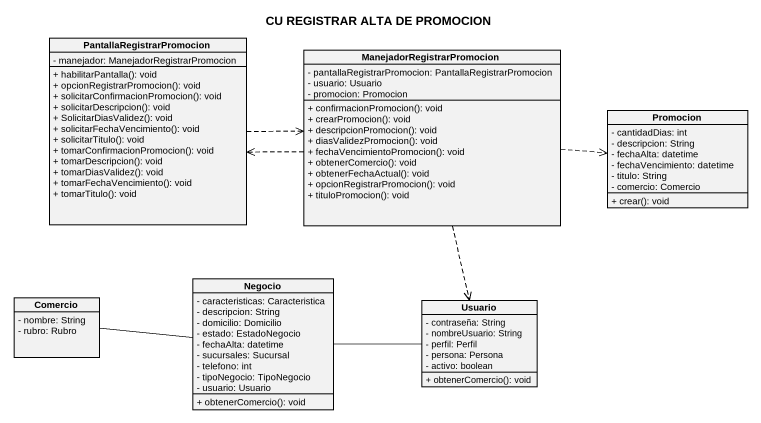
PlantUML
@startuml
title CU REGISTRAR ALTA DE PROMOCION
hide circle
hide empty members
skinparam classAttributeIconSize 0
class PantallaRegistrarPromocion {
  - manejador: ManejadorRegistrarPromocion
  + habilitarPantalla(): void
  + opcionRegistrarPromocion(): void
  + solicitarConfirmacionPromocion(): void
  + solicitarDescripcion(): void
  + SolicitarDiasValidez(): void
  + solicitarFechaVencimiento(): void
  + solicitarTitulo(): void
  + tomarConfirmacionPromocion(): void
  + tomarDescripcion(): void
  + tomarDiasValidez(): void
  + tomarFechaVencimiento(): void
  + tomarTitulo(): void
}
class ManejadorRegistrarPromocion {
  - pantallaRegistrarPromocion: PantallaRegistrarPromocion
  - usuario: Usuario
  - promocion: Promocion
  + confirmacionPromocion(): void
  + crearPromocion(): void
  + descripcionPromocion(): void
  + diasValidezPromocion(): void
  + fechaVencimientoPromocion(): void
  + obtenerComercio(): void
  + obtenerFechaActual(): void
  + opcionRegistrarPromocion(): void
  + tituloPromocion(): void
}
class Promocion {
  - cantidadDias: int
  - descripcion: String
  - fechaAlta: datetime
  - fechaVencimiento: datetime
  - titulo: String
  - comercio: Comercio
  + crear(): void
}
class Negocio {
  - caracteristicas: Caracteristica
  - descripcion: String
  - domicilio: Domicilio
  - estado: EstadoNegocio
  - fechaAlta: datetime
  - sucursales: Sucursal
  - telefono: int
  - tipoNegocio: TipoNegocio
  - usuario: Usuario
  + obtenerComercio(): void
}
class Comercio {
  - nombre: String
  - rubro: Rubro
}
class Usuario {
  - contraseña: String
  - nombreUsuario: String
  - perfil: Perfil
  - persona: Persona
  - activo: boolean
  + obtenerComercio(): void
}
PantallaRegistrarPromocion .right.> ManejadorRegistrarPromocion
ManejadorRegistrarPromocion .left.> PantallaRegistrarPromocion
ManejadorRegistrarPromocion .right.> Promocion
ManejadorRegistrarPromocion ..> Usuario
Negocio -left- Comercio
Usuario -left- Negocio
@enduml
